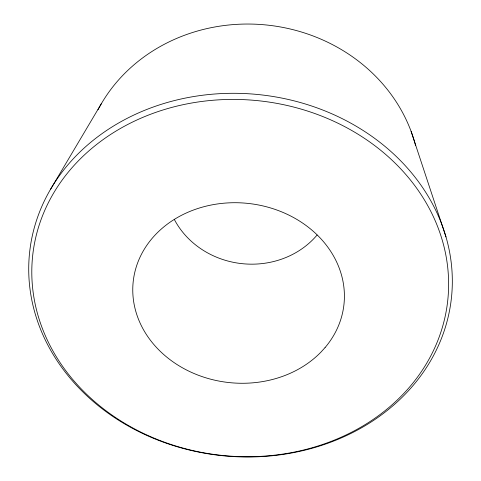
<?xml version="1.0" encoding="UTF-8"?>
<svg xmlns="http://www.w3.org/2000/svg" width="481" height="481" viewBox="0 0 481 481"><rect width="100%" height="100%" fill="white"/><g stroke="black" fill="none" stroke-linecap="round" stroke-linejoin="round"><path stroke-width="0.72" d="M50.565 189.28L101.401 103.619M411.135 131.445L445.983 236.929M97.98 109.806A169.366 154.203 6.2 0 1 268.446 25.21A169.366 154.203 6.2 0 1 415.608 145.635M317.093 235.023A84.121 76.413 6.2 0 1 174.429 219.643M325.06 347.589L321.013 352.044A105.994 90.079 6.2 0 1 140.735 324.422A105.994 90.079 6.2 0 1 250.397 203.685A105.994 90.079 6.2 0 1 325.06 347.589M109.536 413.353A208.742 178.265 6.2 0 0 446.152 311.478A208.742 178.265 6.2 0 0 164.935 109.379A208.742 178.265 6.2 0 0 109.536 413.353M107.401 412.656A212.133 181.457 6.2 0 0 449.753 309.439A212.133 181.457 6.2 0 0 164.424 103.337A212.133 181.457 6.2 0 0 107.401 412.656"/></g></svg>
